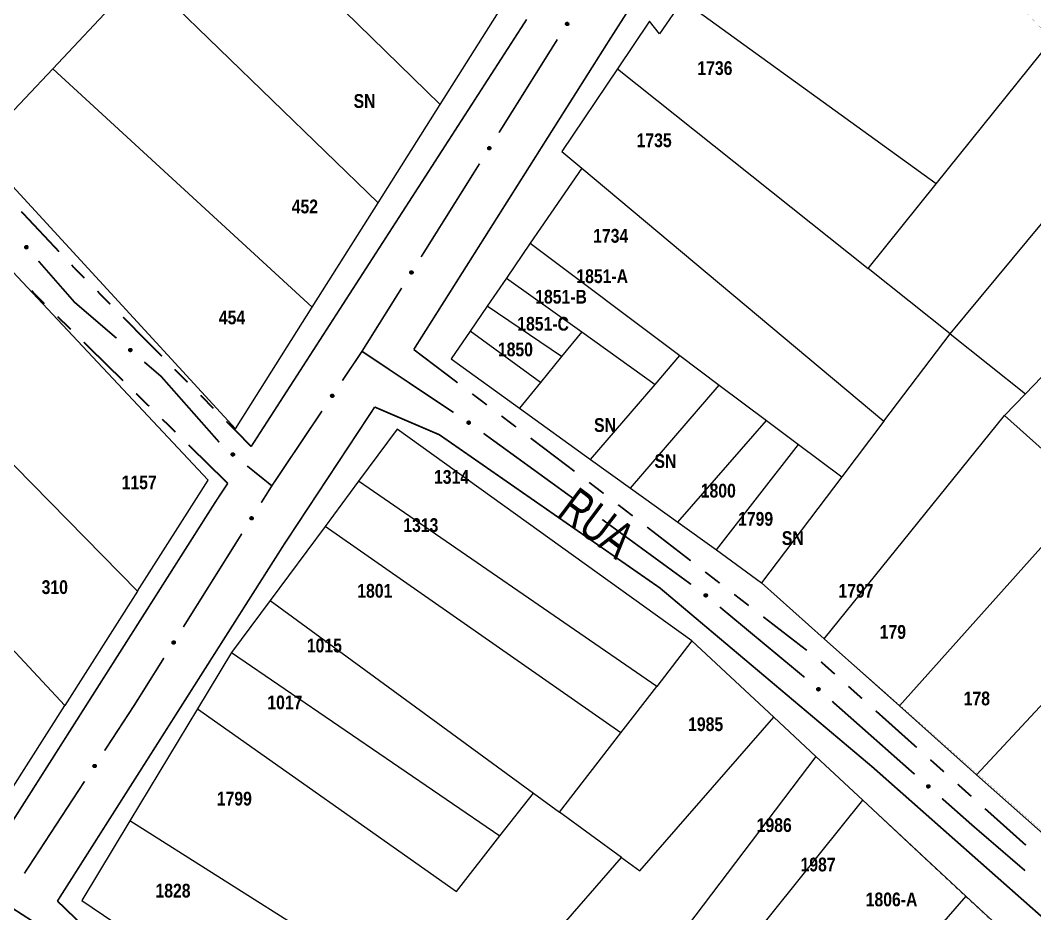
# Model space of a CAD drawing. Extents: x 201549 to 203722, y 4857623 to 4859778.
# Drawn here: x 202832.1 to 202942.7, y 4858536.4 to 4858633.9 of the extents above; entities that cross this region are included whole.
import ezdxf
from ezdxf.enums import TextEntityAlignment as Align

# ---------------------------------------------------------------- set-up
doc = ezdxf.new("R2010")
doc.units = 0
doc.header["$LTSCALE"] = 1.5
doc.header["$MEASUREMENT"] = 0
for name, color, linetype in [('CD-MALHA-LOTES', 40, 'CONTINUOUS'), ('RU-QUADRAS', 6, 'CONTINUOUS'), ('SV-EIXO-ROD-ESTR', 7, 'CONTINUOUS'), ('SV-EIXO-RUA-N-PAV', 6, 'CONTINUOUS'), ('SV-EST-MUNIC-PAV', 20, 'CONTINUOUS'), ('SV-RUA-NAO-PAV-S-GUIA-C-GUIA', 7, 'CONTINUOUS'), ('SV-TXT-RUA-N-PAV-S-GUIA-C-GUIA', 7, 'CONTINUOUS'), ('Th_NmrPort', 1, 'CONTINUOUS')]:
    doc.layers.add(name, color=color, linetype=linetype)
doc.styles.add('ARIAL', font='ARIAL.TTF')
doc.styles.get("Standard").update_dxf_attribs({"font": 'swisscbo.ttf'})

msp = doc.modelspace()

# ---------------------------------------------------------------- linework, layer by layer
at = {"layer": 'CD-MALHA-LOTES', "linetype": 'Continuous'}
for p, q in [((202853.94, 4858648.1), (202877.87, 4858624.69)), ((202835.61, 4858628.61), (202845.34, 4858638.95)), ((202845.34, 4858638.95), (202871.1, 4858613.96)), ((202904.32, 4858636.07), (202901.8, 4858632.42)), ((202931.97, 4858616.04), (202904.32, 4858636.07)), ((202877.87, 4858624.69), (202884.93, 4858635.86)), ((202900.69, 4858633.8), (202897.2, 4858628.6)), ((202901.8, 4858632.42), (202900.69, 4858633.8)), ((202931.97, 4858616.04), (202944.71, 4858631.88)), ((202827.42, 4858619.9), (202835.61, 4858628.61)), ((202835.61, 4858628.61), (202863.91, 4858602.59)), ((202897.2, 4858628.6), (202891.15, 4858619.58)), ((202897.2, 4858628.6), (202924.54, 4858606.81)), ((202871.1, 4858613.96), (202877.87, 4858624.69)), ((202933.49, 4858599.67), (202952.97, 4858623.19)), ((202827.42, 4858619.9), (202855.53, 4858589.33)), ((202891.15, 4858619.58), (202893.31, 4858617.77)), ((202893.31, 4858617.77), (202887.7, 4858609.57)), ((202893.31, 4858617.77), (202926.28, 4858590.14)), ((202924.54, 4858606.81), (202931.97, 4858616.04)), ((202863.91, 4858602.59), (202871.1, 4858613.96)), ((202941.7, 4858593.13), (202961.69, 4858614.01)), ((202852.56, 4858583.72), (202828.31, 4858609.56)), ((202887.7, 4858609.57), (202885.1, 4858605.76)), ((202887.7, 4858609.57), (202904.03, 4858597.31)), ((202933.49, 4858599.67), (202924.54, 4858606.81)), ((202885.1, 4858605.76), (202883, 4858602.7)), ((202885.1, 4858605.76), (202893.32, 4858599.88)), ((202855.53, 4858589.33), (202863.91, 4858602.59)), ((202883, 4858602.7), (202881.13, 4858599.96)), ((202891.12, 4858597.19), (202883, 4858602.7)), ((202881.13, 4858599.96), (202879.06, 4858596.94)), ((202888.82, 4858594.38), (202881.13, 4858599.96)), ((202893.32, 4858599.88), (202891.12, 4858597.19)), ((202893.32, 4858599.88), (202901.32, 4858594.16)), ((202926.28, 4858590.14), (202933.49, 4858599.67)), ((202933.49, 4858599.67), (202941.7, 4858593.13)), ((202818.15, 4858598.78), (202844.85, 4858571.58)), ((202836.93, 4858559.11), (202801.24, 4858597.48)), ((202901.32, 4858594.16), (202904.03, 4858597.31)), ((202904.03, 4858597.31), (202908.32, 4858594.09)), ((202879.06, 4858596.94), (202886.52, 4858591.57)), ((202891.12, 4858597.19), (202888.82, 4858594.38)), ((202888.82, 4858594.38), (202886.52, 4858591.57)), ((202894.27, 4858585.98), (202901.32, 4858594.16)), ((202898.62, 4858582.85), (202908.32, 4858594.09)), ((202908.32, 4858594.09), (202913.47, 4858590.23)), ((202939.43, 4858590.77), (202941.7, 4858593.13)), ((202886.52, 4858591.57), (202894.27, 4858585.98)), ((202919.77, 4858566.4), (202939.43, 4858590.77)), ((202948.78, 4858582.36), (202939.43, 4858590.77)), ((202903.78, 4858579.13), (202913.47, 4858590.23)), ((202913.47, 4858590.23), (202916.94, 4858587.62)), ((202926.28, 4858590.14), (202921.68, 4858584.06)), ((202873.18, 4858589.29), (202868.95, 4858583.59)), ((202905.33, 4858566.16), (202873.18, 4858589.29)), ((202908.01, 4858576.09), (202916.94, 4858587.62)), ((202916.94, 4858587.62), (202921.68, 4858584.06)), ((202894.27, 4858585.98), (202898.62, 4858582.85)), ((202921.68, 4858584.06), (202912.93, 4858572.49)), ((202844.85, 4858571.58), (202852.56, 4858583.72)), ((202868.95, 4858583.59), (202865.31, 4858578.67)), ((202901.5, 4858561.18), (202868.95, 4858583.59)), ((202898.62, 4858582.85), (202903.78, 4858579.13)), ((202927.96, 4858559.09), (202948.78, 4858582.36)), ((202865.31, 4858578.67), (202859.32, 4858570.59)), ((202897.59, 4858556.15), (202865.31, 4858578.67)), ((202903.78, 4858579.13), (202908.01, 4858576.09)), ((202908.01, 4858576.09), (202912.93, 4858572.49)), ((202936.39, 4858551.56), (202957.61, 4858574.41)), ((202912.93, 4858572.49), (202919.77, 4858566.4)), ((202844.85, 4858571.58), (202836.93, 4858559.11)), ((202859.32, 4858570.59), (202855.11, 4858564.89)), ((202859.32, 4858570.59), (202888.06, 4858549.56)), ((202919.77, 4858566.4), (202927.96, 4858559.09)), ((202905.33, 4858566.16), (202901.5, 4858561.18)), ((202914.28, 4858557.83), (202905.33, 4858566.16)), ((202855.11, 4858564.89), (202851.4, 4858558.74)), ((202855.11, 4858564.89), (202884.39, 4858544.88)), ((202897.59, 4858556.15), (202901.5, 4858561.18)), ((202831.04, 4858549.84), (202836.93, 4858559.11)), ((202851.4, 4858558.74), (202844.03, 4858546.54)), ((202851.4, 4858558.74), (202879.64, 4858538.83)), ((202927.96, 4858559.09), (202936.39, 4858551.56)), ((202899.65, 4858541.07), (202914.28, 4858557.83)), ((202918.86, 4858553.56), (202914.28, 4858557.83)), ((202890.87, 4858547.49), (202897.59, 4858556.15)), ((202918.86, 4858553.56), (202898.29, 4858526.45)), ((202923.97, 4858548.8), (202918.86, 4858553.56)), ((202936.39, 4858551.56), (202946.85, 4858542.24)), ((202884.39, 4858544.88), (202888.06, 4858549.56)), ((202888.06, 4858549.56), (202890.87, 4858547.49)), ((202903.1, 4858522.8), (202923.97, 4858548.8)), ((202935.21, 4858538.33), (202923.97, 4858548.8)), ((202897.64, 4858542.54), (202890.87, 4858547.49)), ((202844.03, 4858546.54), (202838.78, 4858537.85)), ((202880.84, 4858523.25), (202844.03, 4858546.54)), ((202879.64, 4858538.83), (202884.39, 4858544.88)), ((202889.5, 4858533.19), (202897.64, 4858542.54)), ((202897.64, 4858542.54), (202899.65, 4858541.07)), ((202838.78, 4858537.85), (202873.25, 4858514.52)), ((202935.21, 4858538.33), (202914.34, 4858514.22)), ((202938.13, 4858535.61), (202935.21, 4858538.33))]:
    msp.add_line(p, q, dxfattribs=at)
at = {"layer": 'RU-QUADRAS', "linetype": 'Continuous'}
for points in [[(202661.4, 4858799.58, 0.01, 0.01, 0), (202688.71, 4858841.53, 0.01, 0.01, 0), (202804.15, 4858719.63, 0.01, 0.01, 0), (202884.93, 4858635.86, 0.01, 0.01, 0), (202855.53, 4858589.33, 0.01, 0.01, 0.002334857)], [(202628.51, 4858747.6, 0.01, 0.01, 0), (202656.66, 4858788.67, 0.01, 0.01, 0.0019107617), (202823.41, 4858611.49, 0.01, 0.01, 0), (202825.02, 4858613.07, 0.01, 0.01, 0), (202852.56, 4858583.72, 0.01, 0.01, 0), (202823.87, 4858538.54, 0.01, 0.01, 0), (202760.3, 4858605.5, 0.01, 0.01, 0), (202761.22, 4858606.41, 0.01, 0.01, 0), (202682.66, 4858688.47, 0.01, 0.01, 0)], [(202879.06, 4858596.94, 0.01, 0.01, 0), (202893.31, 4858617.77, 0.01, 0.01, 0), (202891.15, 4858619.58, 0.01, 0.01, 0), (202900.69, 4858633.8, 0.01, 0.01, 0), (202901.8, 4858632.42, 0.01, 0.01, 0), (202919.55, 4858658.14, 0.01, 0.01, 0), (203012.21, 4858560.69, 0.01, 0.01, 0), (203068.04, 4858499.68, 0.01, 0.01, 0), (203053.26, 4858477.17, 0.01, 0.01, 0), (203035.64, 4858456.26, 0.01, 0.01, 0.0171463359), (203007.63, 4858485.08, 0.01, 0.01, -0.01187532), (202963.53, 4858527.76, 0.01, 0.01, 0), (202912.93, 4858572.49, 0.01, 0.01, 0)], [(202838.78, 4858537.85, 0.01, 0.01, 0), (202855.11, 4858564.89, 0.01, 0.01, 0), (202873.18, 4858589.29, 0.01, 0.01, 0), (202905.35, 4858566.14, 0.01, 0.01, 0), (202963.88, 4858511.37, 0.01, 0.01, -0.012560619), (203003.42, 4858477, 0.01, 0.01, -0.0237926553), (203027.63, 4858448.85, 0.01, 0.01, 0), (202980.21, 4858435.22, 0.01, 0.01, 0), (202953.97, 4858429.72, 0.01, 0.01, 0), (202944.52, 4858446.13, 0.01, 0.01, 0.0347884466), (202932.18, 4858460.23, 0.01, 0.01, 0), (202910.77, 4858479.42, 0.01, 0.01, 0.0338844747), (202881.43, 4858508.94, 0.01, 0.01, 0)]]:
    msp.add_lwpolyline(points, format="xyseb", close=True, dxfattribs=at)
at = {"layer": 'SV-EIXO-ROD-ESTR'}
for points in [[(202891.883937, 4858633.563191), (202891.89557, 4858633.515687), (202891.895855, 4858633.47248), (202891.88572, 4858633.436375), (202891.868445, 4858633.406805), (202891.847365, 4858633.378544), (202891.819825, 4858633.354741), (202891.783407, 4858633.335092), (202891.735835, 4858633.323087), (202891.691555, 4858633.325705), (202891.655626, 4858633.333747), (202891.623755, 4858633.349985), (202891.596645, 4858633.370923), (202891.572865, 4858633.400348), (202891.553313, 4858633.437448), (202891.542399, 4858633.485576), (202891.542411, 4858633.527937), (202891.553131, 4858633.562602), (202891.569658, 4858633.594539), (202891.591525, 4858633.623133), (202891.618694, 4858633.646343), (202891.656084, 4858633.665962), (202891.703728, 4858633.676104), (202891.745978, 4858633.676575), (202891.780784, 4858633.666344), (202891.811861, 4858633.649365), (202891.840463, 4858633.628566), (202891.865544, 4858633.601879), (202891.883937, 4858633.563191)], [(202883.393142, 4858620.001982), (202883.404775, 4858619.954477), (202883.40506, 4858619.91127), (202883.394925, 4858619.875165), (202883.37765, 4858619.845596), (202883.35657, 4858619.817335), (202883.32903, 4858619.793531), (202883.292612, 4858619.773882), (202883.24504, 4858619.761878), (202883.20076, 4858619.764495), (202883.164831, 4858619.772537), (202883.13296, 4858619.788775), (202883.10585, 4858619.809714), (202883.08207, 4858619.839138), (202883.062518, 4858619.876239), (202883.051604, 4858619.924366), (202883.051616, 4858619.966727), (202883.062336, 4858620.001392), (202883.078863, 4858620.033329), (202883.100731, 4858620.061923), (202883.127899, 4858620.085134), (202883.165289, 4858620.104752), (202883.212933, 4858620.114894), (202883.255183, 4858620.115365), (202883.289989, 4858620.105135), (202883.321066, 4858620.088156), (202883.349668, 4858620.067357), (202883.374749, 4858620.040669), (202883.393142, 4858620.001982)], [(202874.902347, 4858606.440772), (202874.91398, 4858606.393268), (202874.914265, 4858606.350061), (202874.90413, 4858606.313956), (202874.886855, 4858606.284386), (202874.865775, 4858606.256125), (202874.838235, 4858606.232322), (202874.801817, 4858606.212673), (202874.754245, 4858606.200668), (202874.709965, 4858606.203286), (202874.674036, 4858606.211328), (202874.642165, 4858606.227566), (202874.615055, 4858606.248505), (202874.591275, 4858606.277929), (202874.571723, 4858606.31503), (202874.560809, 4858606.363157), (202874.560821, 4858606.405518), (202874.571541, 4858606.440183), (202874.588068, 4858606.47212), (202874.609936, 4858606.500714), (202874.637104, 4858606.523924), (202874.674494, 4858606.543543), (202874.722138, 4858606.553685), (202874.764388, 4858606.554156), (202874.799194, 4858606.543926), (202874.830271, 4858606.526946), (202874.858873, 4858606.506147), (202874.883954, 4858606.47946), (202874.902347, 4858606.440772)], [(202866.261536, 4858592.972692), (202866.271693, 4858592.92485), (202866.270639, 4858592.881655), (202866.259391, 4858592.845881), (202866.241208, 4858592.816861), (202866.219262, 4858592.789267), (202866.190998, 4858592.766328), (202866.153989, 4858592.747816), (202866.106068, 4858592.737291), (202866.06189, 4858592.741279), (202866.026228, 4858592.75043), (202865.994876, 4858592.767648), (202865.968426, 4858592.789416), (202865.94557, 4858592.819563), (202865.927176, 4858592.857251), (202865.917759, 4858592.905694), (202865.919083, 4858592.948034), (202865.930871, 4858592.98235), (202865.94838, 4858593.01376), (202865.971122, 4858593.041663), (202865.998997, 4858593.064021), (202866.036976, 4858593.082471), (202866.084912, 4858593.091133), (202866.127156, 4858593.090295), (202866.161629, 4858593.078991), (202866.192164, 4858593.061057), (202866.220109, 4858593.039382), (202866.244351, 4858593.011931), (202866.261536, 4858592.972692)], [(202857.460332, 4858579.616587), (202857.471949, 4858579.569078), (202857.472219, 4858579.525871), (202857.462072, 4858579.489769), (202857.444787, 4858579.460206), (202857.423697, 4858579.431952), (202857.396149, 4858579.408158), (202857.359724, 4858579.388521), (202857.312149, 4858579.376533), (202857.267869, 4858579.379165), (202857.231943, 4858579.38722), (202857.200078, 4858579.403469), (202857.172974, 4858579.424416), (202857.149204, 4858579.453849), (202857.129665, 4858579.490956), (202857.118768, 4858579.539087), (202857.118794, 4858579.581448), (202857.129526, 4858579.616109), (202857.146064, 4858579.648041), (202857.167941, 4858579.676628), (202857.195117, 4858579.699829), (202857.232514, 4858579.719434), (202857.280162, 4858579.72956), (202857.322412, 4858579.730017), (202857.357215, 4858579.719775), (202857.388285, 4858579.702785), (202857.41688, 4858579.681976), (202857.441952, 4858579.65528), (202857.460332, 4858579.616587)], [(202848.964927, 4858566.058264), (202848.976545, 4858566.010756), (202848.976815, 4858565.967549), (202848.966668, 4858565.931447), (202848.949383, 4858565.901883), (202848.928292, 4858565.87363), (202848.900745, 4858565.849835), (202848.86432, 4858565.830199), (202848.816744, 4858565.818211), (202848.772465, 4858565.820843), (202848.736539, 4858565.828897), (202848.704674, 4858565.845146), (202848.67757, 4858565.866094), (202848.6538, 4858565.895527), (202848.634261, 4858565.932634), (202848.623364, 4858565.980765), (202848.62339, 4858566.023126), (202848.634121, 4858566.057787), (202848.65066, 4858566.089719), (202848.672537, 4858566.118305), (202848.699713, 4858566.141506), (202848.737109, 4858566.161112), (202848.784757, 4858566.171238), (202848.827007, 4858566.171695), (202848.86181, 4858566.161453), (202848.892881, 4858566.144463), (202848.921476, 4858566.123654), (202848.946547, 4858566.096958), (202848.964927, 4858566.058264)], [(202840.34311, 4858552.578349), (202840.353823, 4858552.530629), (202840.353273, 4858552.487424), (202840.342442, 4858552.451522), (202840.324598, 4858552.422292), (202840.302975, 4858552.394444), (202840.274981, 4858552.371177), (202840.238189, 4858552.352236), (202840.190394, 4858552.341154), (202840.146173, 4858552.344627), (202840.110407, 4858552.353362), (202840.078856, 4858552.370213), (202840.052155, 4858552.391672), (202840.028948, 4858552.421551), (202840.010117, 4858552.459022), (202840.000136, 4858552.507352), (202840.000967, 4858552.549704), (202840.012355, 4858552.584156), (202840.029497, 4858552.615767), (202840.051913, 4858552.643933), (202840.079525, 4858552.666614), (202840.117287, 4858552.685506), (202840.165119, 4858552.694725), (202840.20737, 4858552.694379), (202840.241972, 4858552.683478), (202840.272714, 4858552.665901), (202840.300909, 4858552.644553), (202840.325469, 4858552.617385), (202840.34311, 4858552.578349)]]:
    msp.add_lwpolyline(points, close=True, dxfattribs=at)
for points in [[(202891.618694, 4858633.646343), (202891.542399, 4858633.485576)], [(202891.591525, 4858633.623133), (202891.542411, 4858633.527937)], [(202891.603345, 4858633.630722), (202891.545395, 4858633.512454)], [(202891.636483, 4858633.650222), (202891.55158, 4858633.468334)], [(202891.656084, 4858633.665962), (202891.553313, 4858633.437448)], [(202891.679165, 4858633.666966), (202891.564271, 4858633.42175)], [(202891.703728, 4858633.676104), (202891.572865, 4858633.400348)], [(202891.722852, 4858633.675031), (202891.586375, 4858633.390201)], [(202891.745978, 4858633.676575), (202891.596645, 4858633.370923)], [(202891.760888, 4858633.668926), (202891.611376, 4858633.363278)], [(202891.780784, 4858633.666344), (202891.623755, 4858633.349985)], [(202891.794578, 4858633.655882), (202891.638409, 4858633.344743)], [(202891.811861, 4858633.649365), (202891.655626, 4858633.333747)], [(202891.825081, 4858633.635174), (202891.677742, 4858633.332996)], [(202891.840463, 4858633.628566), (202891.691555, 4858633.325705)], [(202891.850373, 4858633.611288), (202891.716501, 4858633.328047)], [(202891.865544, 4858633.601879), (202891.735835, 4858633.323087)], [(202891.87277, 4858633.582777), (202891.759897, 4858633.333075)], [(202891.883937, 4858633.563191), (202891.783407, 4858633.335092)], [(202891.889222, 4858633.537058), (202891.805183, 4858633.351408)], [(202891.89557, 4858633.515687), (202891.819825, 4858633.354741)], [(202891.895839, 4858633.491057), (202891.837456, 4858633.374669)], [(202891.895855, 4858633.47248), (202891.847365, 4858633.378544)], [(202883.127899, 4858620.085134), (202883.051604, 4858619.924366)], [(202883.100731, 4858620.061923), (202883.051616, 4858619.966727)], [(202883.11255, 4858620.069513), (202883.0546, 4858619.951244)], [(202883.145688, 4858620.089013), (202883.060785, 4858619.907124)], [(202883.165289, 4858620.104752), (202883.062518, 4858619.876239)], [(202883.18837, 4858620.105757), (202883.073476, 4858619.860541)], [(202883.212933, 4858620.114894), (202883.08207, 4858619.839138)], [(202883.232057, 4858620.113822), (202883.09558, 4858619.828992)], [(202883.255183, 4858620.115365), (202883.10585, 4858619.809714)], [(202883.270093, 4858620.107717), (202883.120581, 4858619.802069)], [(202883.289989, 4858620.105135), (202883.13296, 4858619.788775)], [(202883.303783, 4858620.094672), (202883.147614, 4858619.783533)], [(202883.321066, 4858620.088156), (202883.164831, 4858619.772537)], [(202883.334286, 4858620.073965), (202883.186947, 4858619.771786)], [(202883.349668, 4858620.067357), (202883.20076, 4858619.764495)], [(202883.359578, 4858620.050079), (202883.225706, 4858619.766838)], [(202883.374749, 4858620.040669), (202883.24504, 4858619.761878)], [(202883.381975, 4858620.021567), (202883.269102, 4858619.771865)], [(202883.393142, 4858620.001982), (202883.292612, 4858619.773882)], [(202883.398427, 4858619.975848), (202883.314388, 4858619.790199)], [(202883.404775, 4858619.954477), (202883.32903, 4858619.793531)], [(202883.405044, 4858619.929848), (202883.346661, 4858619.81346)], [(202883.40506, 4858619.91127), (202883.35657, 4858619.817335)], [(202874.637104, 4858606.523924), (202874.560809, 4858606.363157)], [(202874.609936, 4858606.500714), (202874.560821, 4858606.405518)], [(202874.621755, 4858606.508304), (202874.563805, 4858606.390035)], [(202874.654893, 4858606.527803), (202874.56999, 4858606.345915)], [(202874.674494, 4858606.543543), (202874.571723, 4858606.31503)], [(202874.697575, 4858606.544548), (202874.582681, 4858606.299331)], [(202874.722138, 4858606.553685), (202874.591275, 4858606.277929)], [(202874.741262, 4858606.552613), (202874.604785, 4858606.267782)], [(202874.764388, 4858606.554156), (202874.615055, 4858606.248505)], [(202874.779298, 4858606.546507), (202874.629786, 4858606.240859)], [(202874.799194, 4858606.543926), (202874.642165, 4858606.227566)], [(202874.812988, 4858606.533463), (202874.656819, 4858606.222324)], [(202874.830271, 4858606.526946), (202874.674036, 4858606.211328)], [(202874.843491, 4858606.512755), (202874.696152, 4858606.210577)], [(202874.858873, 4858606.506147), (202874.709965, 4858606.203286)], [(202874.868783, 4858606.48887), (202874.734911, 4858606.205628)], [(202874.883954, 4858606.47946), (202874.754245, 4858606.200668)], [(202874.89118, 4858606.460358), (202874.778307, 4858606.210656)], [(202874.902347, 4858606.440772), (202874.801817, 4858606.212673)], [(202874.907632, 4858606.414639), (202874.823593, 4858606.228989)], [(202874.91398, 4858606.393268), (202874.838235, 4858606.232322)], [(202874.914249, 4858606.368638), (202874.855867, 4858606.25225)], [(202874.914265, 4858606.350061), (202874.865775, 4858606.256125)], [(202865.998997, 4858593.064021), (202865.917759, 4858592.905694)], [(202865.971122, 4858593.041663), (202865.919083, 4858592.948034)], [(202865.983172, 4858593.048883), (202865.921586, 4858592.932466)], [(202866.016898, 4858593.067347), (202865.926401, 4858592.888176)], [(202866.036976, 4858593.082471), (202865.927176, 4858592.857251)], [(202866.060078, 4858593.082761), (202865.937643, 4858592.841221)], [(202866.084912, 4858593.091133), (202865.94557, 4858592.819563)], [(202866.103994, 4858593.089468), (202865.958759, 4858592.809002)], [(202866.127156, 4858593.090295), (202865.968426, 4858592.789416)], [(202866.141822, 4858593.082188), (202865.982914, 4858592.781318)], [(202866.161629, 4858593.078991), (202865.994876, 4858592.767648)], [(202866.175092, 4858593.068106), (202866.00936, 4858592.761954)], [(202866.192164, 4858593.061057), (202866.026228, 4858592.75043)], [(202866.204938, 4858593.046464), (202866.04831, 4858592.748994)], [(202866.220109, 4858593.039382), (202866.06189, 4858592.741279)], [(202866.229479, 4858593.021806), (202866.086897, 4858592.742847)], [(202866.244351, 4858593.011931), (202866.106068, 4858592.737291)], [(202866.250982, 4858592.992614), (202866.130428, 4858592.746529)], [(202866.261536, 4858592.972692), (202866.153989, 4858592.747816)], [(202866.26601, 4858592.946407), (202866.176261, 4858592.76345)], [(202866.271693, 4858592.92485), (202866.190998, 4858592.766328)], [(202866.271198, 4858592.900224), (202866.209239, 4858592.7857)], [(202866.270639, 4858592.881655), (202866.219262, 4858592.789267)], [(202857.195117, 4858579.699829), (202857.118768, 4858579.539087)], [(202857.167941, 4858579.676628), (202857.118794, 4858579.581448)], [(202857.179763, 4858579.684213), (202857.121773, 4858579.565964)], [(202857.212908, 4858579.703702), (202857.127942, 4858579.521842)], [(202857.232514, 4858579.719434), (202857.129665, 4858579.490956)], [(202857.255595, 4858579.720431), (202857.140618, 4858579.475254)], [(202857.280162, 4858579.72956), (202857.149204, 4858579.453849)], [(202857.299286, 4858579.728481), (202857.162712, 4858579.443698)], [(202857.322412, 4858579.730017), (202857.172974, 4858579.424416)], [(202857.337319, 4858579.722363), (202857.187704, 4858579.416766)], [(202857.357215, 4858579.719775), (202857.200078, 4858579.403469)], [(202857.371005, 4858579.709307), (202857.21473, 4858579.398222)], [(202857.388285, 4858579.702785), (202857.231943, 4858579.38722)], [(202857.4015, 4858579.688589), (202857.254058, 4858579.386461)], [(202857.41688, 4858579.681976), (202857.267869, 4858579.379165)], [(202857.426785, 4858579.664695), (202857.292816, 4858579.381499)], [(202857.441952, 4858579.65528), (202857.312149, 4858579.376533)], [(202857.449171, 4858579.636176), (202857.336214, 4858579.386512)], [(202857.460332, 4858579.616587), (202857.359724, 4858579.388521)], [(202857.465608, 4858579.590451), (202857.381506, 4858579.40483)], [(202857.471949, 4858579.569078), (202857.396149, 4858579.408158)], [(202857.472209, 4858579.544448), (202857.413787, 4858579.42808)], [(202857.472219, 4858579.525871), (202857.423697, 4858579.431952)], [(202848.699713, 4858566.141506), (202848.623364, 4858565.980765)], [(202848.672537, 4858566.118305), (202848.62339, 4858566.023126)], [(202848.684359, 4858566.125891), (202848.626369, 4858566.007642)], [(202848.717503, 4858566.145379), (202848.632538, 4858565.96352)], [(202848.737109, 4858566.161112), (202848.634261, 4858565.932634)], [(202848.760191, 4858566.162109), (202848.645213, 4858565.916932)], [(202848.784757, 4858566.171238), (202848.6538, 4858565.895527)], [(202848.803881, 4858566.170159), (202848.667307, 4858565.885375)], [(202848.827007, 4858566.171695), (202848.67757, 4858565.866094)], [(202848.841914, 4858566.164041), (202848.692299, 4858565.858444)], [(202848.86181, 4858566.161453), (202848.704674, 4858565.845146)], [(202848.8756, 4858566.150985), (202848.719326, 4858565.839899)], [(202848.892881, 4858566.144463), (202848.736539, 4858565.828897)], [(202848.906096, 4858566.130267), (202848.758654, 4858565.828139)], [(202848.921476, 4858566.123654), (202848.772465, 4858565.820843)], [(202848.93138, 4858566.106373), (202848.797412, 4858565.823177)], [(202848.946547, 4858566.096958), (202848.816744, 4858565.818211)], [(202848.953767, 4858566.077854), (202848.840809, 4858565.82819)], [(202848.964927, 4858566.058264), (202848.86432, 4858565.830199)], [(202848.970204, 4858566.032129), (202848.886102, 4858565.846508)], [(202848.976545, 4858566.010756), (202848.900745, 4858565.849835)], [(202848.976805, 4858565.986126), (202848.918383, 4858565.869758)], [(202848.976815, 4858565.967549), (202848.928292, 4858565.87363)], [(202840.079525, 4858552.666614), (202840.000136, 4858552.507352)], [(202840.051913, 4858552.643933), (202840.000967, 4858552.549704)], [(202840.063877, 4858552.651293), (202840.003651, 4858552.534167)], [(202840.097386, 4858552.670148), (202840.008981, 4858552.489935)], [(202840.117287, 4858552.685506), (202840.010117, 4858552.459022)], [(202840.140383, 4858552.686064), (202840.02077, 4858552.443115)], [(202840.165119, 4858552.694725), (202840.028948, 4858552.421551)], [(202840.184218, 4858552.693283), (202840.04226, 4858552.411144)], [(202840.20737, 4858552.694379), (202840.052155, 4858552.391672)], [(202840.222129, 4858552.686444), (202840.066736, 4858552.383743)], [(202840.241972, 4858552.683478), (202840.078856, 4858552.370213)], [(202840.255561, 4858552.67275), (202840.093405, 4858552.364689)], [(202840.272714, 4858552.665901), (202840.110407, 4858552.353362)], [(202840.285657, 4858552.651457), (202840.132503, 4858552.352183)], [(202840.300909, 4858552.644553), (202840.146173, 4858552.344627)], [(202840.310483, 4858552.627087), (202840.17116, 4858552.346486)], [(202840.325469, 4858552.617385), (202840.190394, 4858552.341154)], [(202840.332324, 4858552.598147), (202840.214645, 4858552.350674)], [(202840.34311, 4858552.578349), (202840.238189, 4858552.352236)], [(202840.34789, 4858552.552119), (202840.260277, 4858552.368128)], [(202840.353823, 4858552.530629), (202840.274981, 4858552.371177)], [(202840.353616, 4858552.505999), (202840.292994, 4858552.390761)], [(202840.353273, 4858552.487424), (202840.302975, 4858552.394444)]]:
    msp.add_lwpolyline(points, dxfattribs=at)
at = {"layer": 'SV-EIXO-ROD-ESTR', "const_width": 0.18}
for points in [[(202890.653038, 4858631.804677), (202884.284942, 4858621.63377)], [(202882.162243, 4858618.243467), (202875.794147, 4858608.07256)], [(202873.671448, 4858604.682258), (202869.426051, 4858597.901653)], [(202869.342262, 4858597.767829), (202867.203456, 4858594.576072)], [(202869.426051, 4858597.901653), (202869.342262, 4858597.767829)], [(202864.976756, 4858591.253151), (202859.966681, 4858583.776577)], [(202859.50973, 4858583.094666), (202858.352686, 4858581.248071)], [(202859.966681, 4858583.776577), (202859.50973, 4858583.094666)], [(202856.228835, 4858577.858491), (202849.857282, 4858567.689749)], [(202847.733431, 4858564.300168), (202844.547654, 4858559.215798)], [(202844.534029, 4858559.194052), (202841.266292, 4858554.192591)], [(202844.547654, 4858559.215798), (202844.534029, 4858559.194052)], [(202839.078443, 4858550.843961), (202832.514898, 4858540.798073)]]:
    msp.add_lwpolyline(points, dxfattribs=at)
at = {"layer": 'SV-EIXO-RUA-N-PAV'}
for points in [[(202832.724035, 4858609.311831), (202832.772876, 4858609.30927), (202832.814329, 4858609.297081), (202832.845977, 4858609.276963), (202832.869308, 4858609.251894), (202832.890288, 4858609.223559), (202832.905137, 4858609.190324), (202832.913447, 4858609.149786), (202832.911222, 4858609.100774), (202832.895944, 4858609.05913), (202832.877881, 4858609.027048), (202832.853141, 4858609.001215), (202832.825274, 4858608.981295), (202832.790241, 4858608.967012), (202832.749078, 4858608.958991), (202832.699848, 4858608.962422), (202832.659291, 4858608.974651), (202832.629191, 4858608.994913), (202832.603377, 4858609.019949), (202832.582305, 4858609.049134), (202832.567917, 4858609.081842), (202832.559916, 4858609.123301), (202832.563946, 4858609.171846), (202832.575681, 4858609.212437), (202832.595515, 4858609.242813), (202832.620735, 4858609.267672), (202832.6489, 4858609.28906), (202832.681687, 4858609.305378), (202832.724035, 4858609.311831)], [(202844.04198, 4858598.082904), (202844.090686, 4858598.087346), (202844.133455, 4858598.081204), (202844.167652, 4858598.065813), (202844.194324, 4858598.044334), (202844.219137, 4858598.019286), (202844.238582, 4858597.988513), (202844.252597, 4858597.949579), (202844.257396, 4858597.900751), (202844.248224, 4858597.857352), (202844.23493, 4858597.823018), (202844.214133, 4858597.793916), (202844.189397, 4858597.77022), (202844.156764, 4858597.751079), (202844.117169, 4858597.73726), (202844.067954, 4858597.733623), (202844.026066, 4858597.739933), (202843.99338, 4858597.755687), (202843.964255, 4858597.77678), (202843.939229, 4858597.802655), (202843.920316, 4858597.832972), (202843.906475, 4858597.872864), (202843.903529, 4858597.921486), (202843.909345, 4858597.963337), (202843.924637, 4858597.996235), (202843.946048, 4858598.024442), (202843.970868, 4858598.049634), (202844.000987, 4858598.070468), (202844.04198, 4858598.082904)], [(202880.932748, 4858590.165653), (202880.980937, 4858590.17401), (202881.024062, 4858590.17134), (202881.05939, 4858590.158759), (202881.087709, 4858590.139503), (202881.114462, 4858590.116539), (202881.136326, 4858590.087436), (202881.153439, 4858590.049759), (202881.162162, 4858590.001478), (202881.156522, 4858589.95748), (202881.146042, 4858589.922186), (202881.127662, 4858589.8915), (202881.104919, 4858589.865885), (202881.073937, 4858589.844173), (202881.035586, 4858589.827204), (202880.986825, 4858589.819607), (202880.944565, 4858589.822516), (202880.910714, 4858589.835581), (202880.879981, 4858589.854254), (202880.85295, 4858589.878025), (202880.831652, 4858589.906717), (202880.814636, 4858589.945361), (202880.807776, 4858589.993588), (202880.810196, 4858590.035771), (202880.822782, 4858590.069796), (202880.841847, 4858590.099639), (202880.864553, 4858590.126752), (202880.892893, 4858590.149948), (202880.932748, 4858590.165653)], [(202855.217315, 4858586.692838), (202855.265862, 4858586.698769), (202855.308799, 4858586.69394), (202855.343452, 4858586.679605), (202855.37077, 4858586.658953), (202855.396338, 4858586.634677), (202855.416716, 4858586.604514), (202855.431919, 4858586.566027), (202855.438211, 4858586.517369), (202855.430373, 4858586.47371), (202855.418136, 4858586.438985), (202855.398242, 4858586.409259), (202855.374242, 4858586.384816), (202855.342211, 4858586.364684), (202855.303058, 4858586.349659), (202855.253978, 4858586.344516), (202855.211916, 4858586.34954), (202855.178762, 4858586.364285), (202855.149005, 4858586.384475), (202855.123199, 4858586.409572), (202855.103366, 4858586.439296), (202855.088309, 4858586.478744), (202855.083875, 4858586.527254), (202855.088406, 4858586.569263), (202855.102682, 4858586.602614), (202855.123219, 4858586.631463), (202855.147256, 4858586.657404), (202855.176723, 4858586.679151), (202855.217315, 4858586.692838)], [(202893.881551, 4858580.767328), (202893.92974, 4858580.775686), (202893.972865, 4858580.773015), (202894.008193, 4858580.760435), (202894.036512, 4858580.741178), (202894.063265, 4858580.718214), (202894.085129, 4858580.689111), (202894.102241, 4858580.651434), (202894.110965, 4858580.603153), (202894.105325, 4858580.559155), (202894.094845, 4858580.523861), (202894.076465, 4858580.493175), (202894.053722, 4858580.46756), (202894.02274, 4858580.445848), (202893.984389, 4858580.428879), (202893.935628, 4858580.421282), (202893.893367, 4858580.424191), (202893.859516, 4858580.437256), (202893.828784, 4858580.455929), (202893.801753, 4858580.479701), (202893.780455, 4858580.508393), (202893.763439, 4858580.547037), (202893.756579, 4858580.595263), (202893.758998, 4858580.637446), (202893.771585, 4858580.671472), (202893.79065, 4858580.701314), (202893.813356, 4858580.728427), (202893.841696, 4858580.751624), (202893.881551, 4858580.767328)], [(202906.800017, 4858571.31591), (202906.848647, 4858571.321118), (202906.891507, 4858571.31565), (202906.925942, 4858571.3008), (202906.95295, 4858571.279744), (202906.978154, 4858571.25509), (202906.99808, 4858571.224627), (202907.012708, 4858571.185918), (202907.018274, 4858571.137172), (202907.009787, 4858571.093633), (202906.997035, 4858571.059095), (202906.9767, 4858571.029669), (202906.952339, 4858571.005586), (202906.920012, 4858570.985933), (202906.880639, 4858570.971493), (202906.831487, 4858570.967082), (202906.789505, 4858570.972731), (202906.756575, 4858570.987969), (202906.727121, 4858571.0086), (202906.701692, 4858571.034078), (202906.682304, 4858571.064093), (202906.667836, 4858571.103762), (202906.664125, 4858571.152332), (202906.669281, 4858571.194269), (202906.684053, 4858571.227404), (202906.705017, 4858571.255944), (202906.729437, 4858571.281524), (202906.759225, 4858571.30283), (202906.800017, 4858571.31591)], [(202919.098069, 4858561.075926), (202919.146839, 4858561.079606), (202919.189506, 4858561.072796), (202919.223459, 4858561.056874), (202919.249793, 4858561.03498), (202919.274211, 4858561.009548), (202919.293172, 4858560.978475), (202919.306578, 4858560.939326), (202919.310613, 4858560.890429), (202919.300764, 4858560.847179), (202919.286935, 4858560.813057), (202919.265687, 4858560.784283), (202919.240583, 4858560.760976), (202919.207655, 4858560.742348), (202919.167849, 4858560.729149), (202919.118583, 4858560.726282), (202919.076799, 4858560.733245), (202919.044363, 4858560.749508), (202919.015571, 4858560.771053), (202918.990953, 4858560.797316), (202918.972516, 4858560.827925), (202918.959299, 4858560.868028), (202918.957113, 4858560.916691), (202918.963583, 4858560.958445), (202918.979386, 4858560.991101), (202919.001235, 4858561.018969), (202919.026446, 4858561.04377), (202919.056887, 4858561.064131), (202919.098069, 4858561.075926)], [(202931.082014, 4858550.474744), (202931.130784, 4858550.478424), (202931.173451, 4858550.471614), (202931.207404, 4858550.455691), (202931.233737, 4858550.433798), (202931.258156, 4858550.408366), (202931.277117, 4858550.377293), (202931.290523, 4858550.338144), (202931.294558, 4858550.289247), (202931.284709, 4858550.245997), (202931.27088, 4858550.211875), (202931.249632, 4858550.183101), (202931.224528, 4858550.159794), (202931.1916, 4858550.141165), (202931.151794, 4858550.127967), (202931.102528, 4858550.1251), (202931.060743, 4858550.132063), (202931.028308, 4858550.148326), (202930.999516, 4858550.169871), (202930.974898, 4858550.196134), (202930.956461, 4858550.226743), (202930.943244, 4858550.266846), (202930.941058, 4858550.315508), (202930.947527, 4858550.357263), (202930.963331, 4858550.389918), (202930.98518, 4858550.417787), (202931.010391, 4858550.442588), (202931.040832, 4858550.462949), (202931.082014, 4858550.474744)]]:
    msp.add_lwpolyline(points, close=True, dxfattribs=at)
for points in [[(202832.559916, 4858609.123301), (202832.749078, 4858608.958991)], [(202832.563946, 4858609.171846), (202832.790241, 4858608.967012)], [(202832.565611, 4858609.145691), (202832.76727, 4858608.964956)], [(202832.567917, 4858609.081842), (202832.699848, 4858608.962422)], [(202832.569333, 4858609.099994), (202832.719005, 4858608.966239)], [(202832.570489, 4858609.189849), (202832.803853, 4858608.977022)], [(202832.575681, 4858609.212437), (202832.825274, 4858608.981295)], [(202832.578447, 4858609.06264), (202832.674976, 4858608.973043)], [(202832.582305, 4858609.049134), (202832.659291, 4858608.974651)], [(202832.587304, 4858609.224507), (202832.836843, 4858608.993196)], [(202832.595515, 4858609.242813), (202832.853141, 4858609.001215)], [(202832.609511, 4858609.253003), (202832.862387, 4858609.013734)], [(202832.620735, 4858609.267672), (202832.877881, 4858609.027048)], [(202832.638136, 4858609.276237), (202832.884979, 4858609.048007)], [(202832.6489, 4858609.28906), (202832.895944, 4858609.05913)], [(202832.668302, 4858609.293566), (202832.900896, 4858609.083692)], [(202832.681687, 4858609.305378), (202832.911222, 4858609.100774)], [(202832.702061, 4858609.306788), (202832.908598, 4858609.126694)], [(202832.724035, 4858609.311831), (202832.913447, 4858609.149786)], [(202832.750582, 4858609.309355), (202832.904105, 4858609.175343)], [(202832.772876, 4858609.30927), (202832.905137, 4858609.190324)], [(202832.796537, 4858609.302423), (202832.89114, 4858609.212954)], [(202832.814329, 4858609.297081), (202832.890288, 4858609.223559)], [(202843.903529, 4858597.921486), (202844.156764, 4858597.751079)], [(202843.906475, 4858597.872864), (202844.117169, 4858597.73726)], [(202843.907433, 4858597.940239), (202844.168807, 4858597.762931)], [(202843.908913, 4858597.895838), (202844.134322, 4858597.745762)], [(202843.909345, 4858597.963337), (202844.189397, 4858597.77022)], [(202843.919125, 4858597.976943), (202844.199147, 4858597.783651)], [(202843.919125, 4858597.851141), (202844.086369, 4858597.740138)], [(202843.920316, 4858597.832972), (202844.067954, 4858597.733623)], [(202843.924637, 4858597.996235), (202844.214133, 4858597.793916)], [(202843.933482, 4858597.815472), (202844.04182, 4858597.740582)], [(202843.937034, 4858598.00832), (202844.221496, 4858597.807628)], [(202843.939229, 4858597.802655), (202844.026066, 4858597.739933)], [(202843.946048, 4858598.024442), (202844.23493, 4858597.823018)], [(202843.962046, 4858598.035405), (202844.23896, 4858597.844776)], [(202843.970868, 4858598.049634), (202844.248224, 4858597.857352)], [(202843.989427, 4858598.056865), (202844.249617, 4858597.882369)], [(202844.000987, 4858598.070468), (202844.257396, 4858597.900751)], [(202844.020952, 4858598.074773), (202844.251097, 4858597.92603)], [(202844.04198, 4858598.082904), (202844.252597, 4858597.949579)], [(202844.068609, 4858598.084246), (202844.2397, 4858597.973539)], [(202844.090686, 4858598.087346), (202844.238582, 4858597.988513)], [(202844.115082, 4858598.08395), (202844.221496, 4858598.008912)], [(202844.133455, 4858598.081204), (202844.219137, 4858598.019286)], [(202880.807776, 4858589.993588), (202881.073937, 4858589.844173)], [(202880.810154, 4858590.012594), (202881.084984, 4858589.856958)], [(202880.810196, 4858590.035771), (202881.104919, 4858589.865885)], [(202880.814636, 4858589.945361), (202881.035586, 4858589.827204)], [(202880.815212, 4858589.968457), (202881.051997, 4858589.837062)], [(202880.818846, 4858590.050123), (202881.113554, 4858589.880059)], [(202880.822782, 4858590.069796), (202881.127662, 4858589.8915)], [(202880.828998, 4858589.92473), (202881.004655, 4858589.827587)], [(202880.831652, 4858589.906717), (202880.986825, 4858589.819607)], [(202880.834164, 4858590.082842), (202881.133894, 4858589.905761)], [(202880.841847, 4858590.099639), (202881.146042, 4858589.922186)], [(202880.846186, 4858589.890336), (202880.960215, 4858589.824434)], [(202880.85295, 4858589.878025), (202880.944565, 4858589.822516)], [(202880.856909, 4858590.111857), (202881.148304, 4858589.944198)], [(202880.864553, 4858590.126752), (202881.156522, 4858589.95748)], [(202880.882468, 4858590.135457), (202881.155891, 4858589.982528)], [(202880.892893, 4858590.149948), (202881.162162, 4858590.001478)], [(202880.912445, 4858590.155851), (202881.153843, 4858590.026166)], [(202880.932748, 4858590.165653), (202881.153439, 4858590.049759)], [(202880.959182, 4858590.169139), (202881.13865, 4858590.072601)], [(202880.980937, 4858590.17401), (202881.136326, 4858590.087436)], [(202881.005527, 4858590.172594), (202881.11765, 4858590.106389)], [(202881.024062, 4858590.17134), (202881.114462, 4858590.116539)], [(202855.083875, 4858586.527254), (202855.342211, 4858586.364684)], [(202855.087202, 4858586.546117), (202855.353885, 4858586.3769)], [(202855.088309, 4858586.478744), (202855.303058, 4858586.349659)], [(202855.088406, 4858586.569263), (202855.374242, 4858586.384816)], [(202855.090042, 4858586.501782), (202855.319943, 4858586.358683)], [(202855.097765, 4858586.583163), (202855.383577, 4858586.39854)], [(202855.101619, 4858586.457419), (202855.272184, 4858586.351592)], [(202855.102682, 4858586.602614), (202855.398242, 4858586.409259)], [(202855.103366, 4858586.439296), (202855.253978, 4858586.344516)], [(202855.114703, 4858586.615073), (202855.40518, 4858586.42319)], [(202855.117061, 4858586.422207), (202855.227643, 4858586.350671)], [(202855.123199, 4858586.409572), (202855.211916, 4858586.34954)], [(202855.123219, 4858586.631463), (202855.418136, 4858586.438985)], [(202855.138874, 4858586.642911), (202855.421499, 4858586.460856)], [(202855.147256, 4858586.657404), (202855.430373, 4858586.47371)], [(202855.165585, 4858586.665201), (202855.430998, 4858586.498758)], [(202855.176723, 4858586.679151), (202855.438211, 4858586.517369)], [(202855.196546, 4858586.684066), (202855.43114, 4858586.542444)], [(202855.217315, 4858586.692838), (202855.431919, 4858586.566027)], [(202855.24389, 4858586.694994), (202855.418293, 4858586.589581)], [(202855.265862, 4858586.698769), (202855.416716, 4858586.604514)], [(202855.290351, 4858586.696122), (202855.399014, 4858586.62438)], [(202855.308799, 4858586.69394), (202855.396338, 4858586.634677)], [(202893.782966, 4858580.684517), (202894.082697, 4858580.507436)], [(202893.79065, 4858580.701314), (202894.094845, 4858580.523861)], [(202893.805712, 4858580.713532), (202894.097107, 4858580.545873)], [(202893.813356, 4858580.728427), (202894.105325, 4858580.559155)], [(202893.831271, 4858580.737132), (202894.104694, 4858580.584204)], [(202893.841696, 4858580.751624), (202894.110965, 4858580.603153)], [(202893.861248, 4858580.757527), (202894.102646, 4858580.627842)], [(202893.881551, 4858580.767328), (202894.102241, 4858580.651434)], [(202893.907985, 4858580.770814), (202894.087453, 4858580.674276)], [(202893.92974, 4858580.775686), (202894.085129, 4858580.689111)], [(202893.95433, 4858580.774269), (202894.066453, 4858580.708064)], [(202893.972865, 4858580.773015), (202894.063265, 4858580.718214)], [(202893.756579, 4858580.595263), (202894.02274, 4858580.445848)], [(202893.758957, 4858580.614269), (202894.033787, 4858580.458633)], [(202893.758998, 4858580.637446), (202894.053722, 4858580.46756)], [(202893.763439, 4858580.547037), (202893.984389, 4858580.428879)], [(202893.764015, 4858580.570133), (202894.0008, 4858580.438738)], [(202893.767649, 4858580.651798), (202894.062356, 4858580.481734)], [(202893.771585, 4858580.671472), (202894.076465, 4858580.493175)], [(202893.777801, 4858580.526405), (202893.953457, 4858580.429262)], [(202893.780455, 4858580.508393), (202893.935628, 4858580.421282)], [(202893.794989, 4858580.492012), (202893.909018, 4858580.426109)], [(202893.801753, 4858580.479701), (202893.893367, 4858580.424191)], [(202906.664125, 4858571.152332), (202906.920012, 4858570.985933)], [(202906.667733, 4858571.171144), (202906.931866, 4858570.997973)], [(202906.667836, 4858571.103762), (202906.880639, 4858570.971493)], [(202906.669281, 4858571.194269), (202906.952339, 4858571.005586)], [(202906.669912, 4858571.126771), (202906.897656, 4858570.980264)], [(202906.678846, 4858571.208028), (202906.961877, 4858571.019169)], [(202906.680827, 4858571.082241), (202906.849798, 4858570.973886)], [(202906.682304, 4858571.064093), (202906.831487, 4858570.967082)], [(202906.684053, 4858571.227404), (202906.9767, 4858571.029669)], [(202906.695743, 4858571.046802), (202906.805247, 4858570.973628)], [(202906.696258, 4858571.239683), (202906.983845, 4858571.043494)], [(202906.701692, 4858571.034078), (202906.789505, 4858570.972731)], [(202906.705017, 4858571.255944), (202906.997035, 4858571.059095)], [(202906.720841, 4858571.267158), (202907.000722, 4858571.080914)], [(202906.729437, 4858571.281524), (202907.009787, 4858571.093633)], [(202906.74788, 4858571.289047), (202907.010785, 4858571.11867)], [(202906.759225, 4858571.30283), (202907.018274, 4858571.137172)], [(202906.779119, 4858571.307449), (202907.011578, 4858571.162348)], [(202906.800017, 4858571.31591), (202907.012708, 4858571.185918)], [(202906.826621, 4858571.317671), (202906.999435, 4858571.209672)], [(202906.848647, 4858571.321118), (202906.99808, 4858571.224627)], [(202906.873093, 4858571.318107), (202906.980676, 4858571.244754)], [(202906.891507, 4858571.31565), (202906.978154, 4858571.25509)], [(202918.957113, 4858560.916691), (202919.207655, 4858560.742348)], [(202918.959299, 4858560.868028), (202919.167849, 4858560.729149)], [(202918.96131, 4858560.935379), (202919.219882, 4858560.75401)], [(202918.962096, 4858560.890961), (202919.185133, 4858560.737382)], [(202918.963583, 4858560.958445), (202919.240583, 4858560.760976)], [(202918.971609, 4858560.84611), (202919.137098, 4858560.732508)], [(202918.972516, 4858560.827925), (202919.118583, 4858560.726282)], [(202918.973574, 4858560.971897), (202919.250542, 4858560.774254)], [(202918.979386, 4858560.991101), (202919.265687, 4858560.784283)], [(202918.985406, 4858560.810221), (202919.092561, 4858560.733648)], [(202918.990953, 4858560.797316), (202919.076799, 4858560.733245)], [(202918.991971, 4858561.00299), (202919.273263, 4858560.797878)], [(202919.001235, 4858561.018969), (202919.286935, 4858560.813057)], [(202919.017403, 4858561.029681), (202919.291305, 4858560.83475)], [(202919.026446, 4858561.04377), (202919.300764, 4858560.847179)], [(202919.045116, 4858561.050711), (202919.302547, 4858560.872171)], [(202919.056887, 4858561.064131), (202919.310613, 4858560.890429)], [(202919.076916, 4858561.068124), (202919.304709, 4858560.915804)], [(202919.098069, 4858561.075926), (202919.306578, 4858560.939326)], [(202919.124716, 4858561.076851), (202919.294057, 4858560.963485)], [(202919.146839, 4858561.079606), (202919.293172, 4858560.978475)], [(202919.171178, 4858561.075829), (202919.276407, 4858560.999138)], [(202919.189506, 4858561.072796), (202919.274211, 4858561.009548)], [(202930.941058, 4858550.315508), (202931.1916, 4858550.141165)], [(202930.943244, 4858550.266846), (202931.151794, 4858550.127967)], [(202930.945255, 4858550.334197), (202931.203826, 4858550.152828)], [(202930.946041, 4858550.289779), (202931.169078, 4858550.1362)], [(202930.947527, 4858550.357263), (202931.224528, 4858550.159794)], [(202930.955554, 4858550.244928), (202931.121043, 4858550.131326)], [(202930.956461, 4858550.226743), (202931.102528, 4858550.1251)], [(202930.957519, 4858550.370715), (202931.234487, 4858550.173072)], [(202930.963331, 4858550.389918), (202931.249632, 4858550.183101)], [(202930.969351, 4858550.209039), (202931.076506, 4858550.132466)], [(202930.974898, 4858550.196134), (202931.060743, 4858550.132063)], [(202930.975915, 4858550.401808), (202931.257208, 4858550.196696)], [(202930.98518, 4858550.417787), (202931.27088, 4858550.211875)], [(202931.001348, 4858550.428499), (202931.27525, 4858550.233567)], [(202931.010391, 4858550.442588), (202931.284709, 4858550.245997)], [(202931.029061, 4858550.449529), (202931.286492, 4858550.270989)], [(202931.040832, 4858550.462949), (202931.294558, 4858550.289247)], [(202931.060861, 4858550.466942), (202931.288654, 4858550.314622)], [(202931.082014, 4858550.474744), (202931.290523, 4858550.338144)], [(202931.10866, 4858550.475669), (202931.278002, 4858550.362303)], [(202931.130784, 4858550.478424), (202931.277117, 4858550.377293)], [(202931.155123, 4858550.474647), (202931.260352, 4858550.397956)], [(202931.173451, 4858550.471614), (202931.258156, 4858550.408366)]]:
    msp.add_lwpolyline(points, dxfattribs=at)
at = {"layer": 'SV-EIXO-RUA-N-PAV', "const_width": 0.18}
for points in [[(202834.052814, 4858607.626059), (202837.345338, 4858603.863175)], [(202837.345338, 4858603.863175), (202837.993806, 4858603.122069)], [(202837.993806, 4858603.122069), (202842.560917, 4858599.207402)], [(202869.342262, 4858597.767829), (202879.321608, 4858591.103547)], [(202845.597944, 4858596.604236), (202847.116457, 4858595.302653)], [(202847.116457, 4858595.302653), (202847.430883, 4858595.033145)], [(202847.430883, 4858595.033145), (202853.773106, 4858587.845292)], [(202882.602968, 4858588.817377), (202892.314571, 4858581.768633)], [(202856.817849, 4858585.262532), (202859.154363, 4858583.380856)], [(202859.154363, 4858583.380856), (202859.50973, 4858583.094666)], [(202895.550212, 4858579.41691), (202905.238905, 4858572.336711)], [(202908.379071, 4858569.861926), (202917.61199, 4858562.196861)], [(202920.630742, 4858559.573129), (202929.6187, 4858551.622243)], [(202932.614687, 4858548.971947), (202935.610673, 4858546.321651)], [(202935.610673, 4858546.321651), (202935.986225, 4858545.989432)], [(202935.986225, 4858545.989432), (202941.669413, 4858541.097574)], [(202830.382122, 4858537.533736), (202839.627172, 4858531.573111)]]:
    msp.add_lwpolyline(points, dxfattribs=at)
at = {"layer": 'SV-EST-MUNIC-PAV', "const_width": 0.18}
for points in [[(202874.98838, 4858597.966779), (202896.376336, 4858631.817259), (202915.675849, 4858662.041339)], [(202857.260836, 4858587.388132), (202887.304101, 4858633.993285)], [(202836.121734, 4858537.780136), (202860.820877, 4858576.661216), (202870.727233, 4858591.691452)], [(202825.489723, 4858537.462819), (202853.405077, 4858581.406817), (202854.701031, 4858583.360825)]]:
    msp.add_lwpolyline(points, dxfattribs=at)
at = {"layer": 'SV-RUA-NAO-PAV-S-GUIA-C-GUIA', "const_width": 0.18}
for points in [[(202832.18863, 4858613.019431), (202836.296655, 4858608.646317)], [(202837.665997, 4858607.188612), (202837.969072, 4858606.865979)], [(202837.969072, 4858606.865979), (202839.064981, 4858605.7595)], [(202833.762887, 4858603.896907), (202833.307433, 4858604.390903)], [(202833.997116, 4858603.667176), (202833.762887, 4858603.896907)], [(202840.47239, 4858604.338515), (202841.8798, 4858602.91753)], [(202834.711044, 4858602.966957), (202833.997116, 4858603.667176)], [(202837.566756, 4858600.166081), (202836.1389, 4858601.566519)], [(202843.28721, 4858601.496545), (202847.509438, 4858597.23359)], [(202843.278181, 4858594.564329), (202838.994613, 4858598.765643)], [(202874.98838, 4858597.966779), (202879.770031, 4858594.342442)], [(202848.916848, 4858595.812605), (202850.324257, 4858594.39162)], [(202846.133894, 4858591.763453), (202844.706037, 4858593.163891)], [(202851.731667, 4858592.970634), (202853.139076, 4858591.549649)], [(202881.363915, 4858593.13433), (202882.957798, 4858591.926218)], [(203033.243507, 4858447.286117), (203023.025773, 4858460.639175), (203001.711844, 4858484.458789), (202977.327552, 4858506.834), (202952.048193, 4858528.50463), (202925.009434, 4858552.420623), (202901.838464, 4858571.947468), (202877.783472, 4858588.667247), (202870.727233, 4858591.691452)], [(202884.551682, 4858590.718106), (202886.145566, 4858589.509994)], [(202848.989606, 4858588.962577), (202847.56175, 4858590.363015)], [(202854.546486, 4858590.128664), (202856.6576, 4858587.997187)], [(202854.701031, 4858583.360825), (202850.417462, 4858587.562139)], [(202856.6576, 4858587.997187), (202857.260836, 4858587.388132)], [(202887.739449, 4858588.301881), (202892.5211, 4858584.677545)], [(202894.114984, 4858583.469433), (202894.890464, 4858582.881644)], [(202894.890464, 4858582.881644), (202895.70308, 4858582.253759)], [(202897.285694, 4858581.03092), (202898.868307, 4858579.808081)], [(202900.450921, 4858578.585242), (202905.198761, 4858574.916726)], [(202906.781374, 4858573.693887), (202908.363988, 4858572.471048)], [(202909.946601, 4858571.248209), (202911.529214, 4858570.025371)], [(202913.111828, 4858568.802532), (202917.859668, 4858565.134015)], [(202919.419589, 4858563.883913), (202920.909334, 4858562.549499)], [(202922.399079, 4858561.215085), (202923.888823, 4858559.880671)], [(202925.378568, 4858558.546257), (202929.847802, 4858554.543015)], [(202931.337547, 4858553.208601), (202932.827291, 4858551.874187)], [(202934.317036, 4858550.539773), (202935.806781, 4858549.205359)], [(202937.296525, 4858547.870945), (202941.765759, 4858543.867703)], [(203033.243507, 4858447.286117), (202990.425113, 4858434.535051), (202952.486756, 4858427.451126), (202951.365054, 4858430.433755), (202944.221803, 4858440.516092), (202935.183036, 4858450.24009), (202926.853814, 4858457.964642), (202914.709363, 4858469.577959), (202904.402062, 4858480.927835), (202892.160927, 4858494.163489), (202876.255123, 4858508.914892), (202857.912718, 4858521.75383), (202841.177031, 4858532.89743), (202836.121734, 4858537.780136)]]:
    msp.add_lwpolyline(points, dxfattribs=at)

# ---------------------------------------------------------------- texts
at = {"layer": 'SV-TXT-RUA-N-PAV-S-GUIA-C-GUIA', "style": 'ARIAL', "width": 0.7}
msp.add_text('RUA', height=4, rotation=323, dxfattribs=at).set_placement((202890.485628, 4858579.929928))
at = {"layer": 'Th_NmrPort', "color": 1}
for s, p in [('1736', (202905.928554, 4858628.677271)), ('SN', (202868.428554, 4858625.087271)), ('1735', (202899.298554, 4858620.797271)), ('452', (202861.678554, 4858613.577271)), ('1734', (202894.558554, 4858610.377271)), ('1851-A', (202892.728554, 4858605.967271)), ('1851-B', (202888.238554, 4858603.727271)), ('454', (202853.728554, 4858601.467271)), ('1851-C', (202886.278554, 4858600.777271)), ('1850', (202884.168554, 4858597.977271)), ('SN', (202894.658554, 4858589.727271)), ('SN', (202901.248554, 4858585.797271)), ('1157', (202843.128554, 4858583.467271)), ('1314', (202877.198554, 4858584.067271)), ('1800', (202906.298554, 4858582.567271)), ('1313', (202873.848554, 4858578.807271)), ('1799', (202910.368554, 4858579.487271)), ('SN', (202915.138554, 4858577.387271)), ('310', (202834.398554, 4858572.037271)), ('1801', (202868.828554, 4858571.637271)), ('1797', (202921.318554, 4858571.637271)), ('179', (202925.818554, 4858567.147271)), ('1015', (202863.328554, 4858565.667271)), ('1017', (202859.018554, 4858559.457271)), ('178', (202934.978554, 4858559.887271)), ('1985', (202904.918554, 4858557.077271)), ('1799', (202853.508554, 4858548.957271)), ('1986', (202912.398554, 4858546.067271)), ('1987', (202917.178554, 4858541.767271)), ('1828', (202846.818554, 4858538.917271)), ('1806-A', (202924.288554, 4858537.957271))]:
    msp.add_text(s, height=1.5, dxfattribs=at).set_placement(p, align=Align.MIDDLE_LEFT)

doc.saveas('drawing.dxf')
